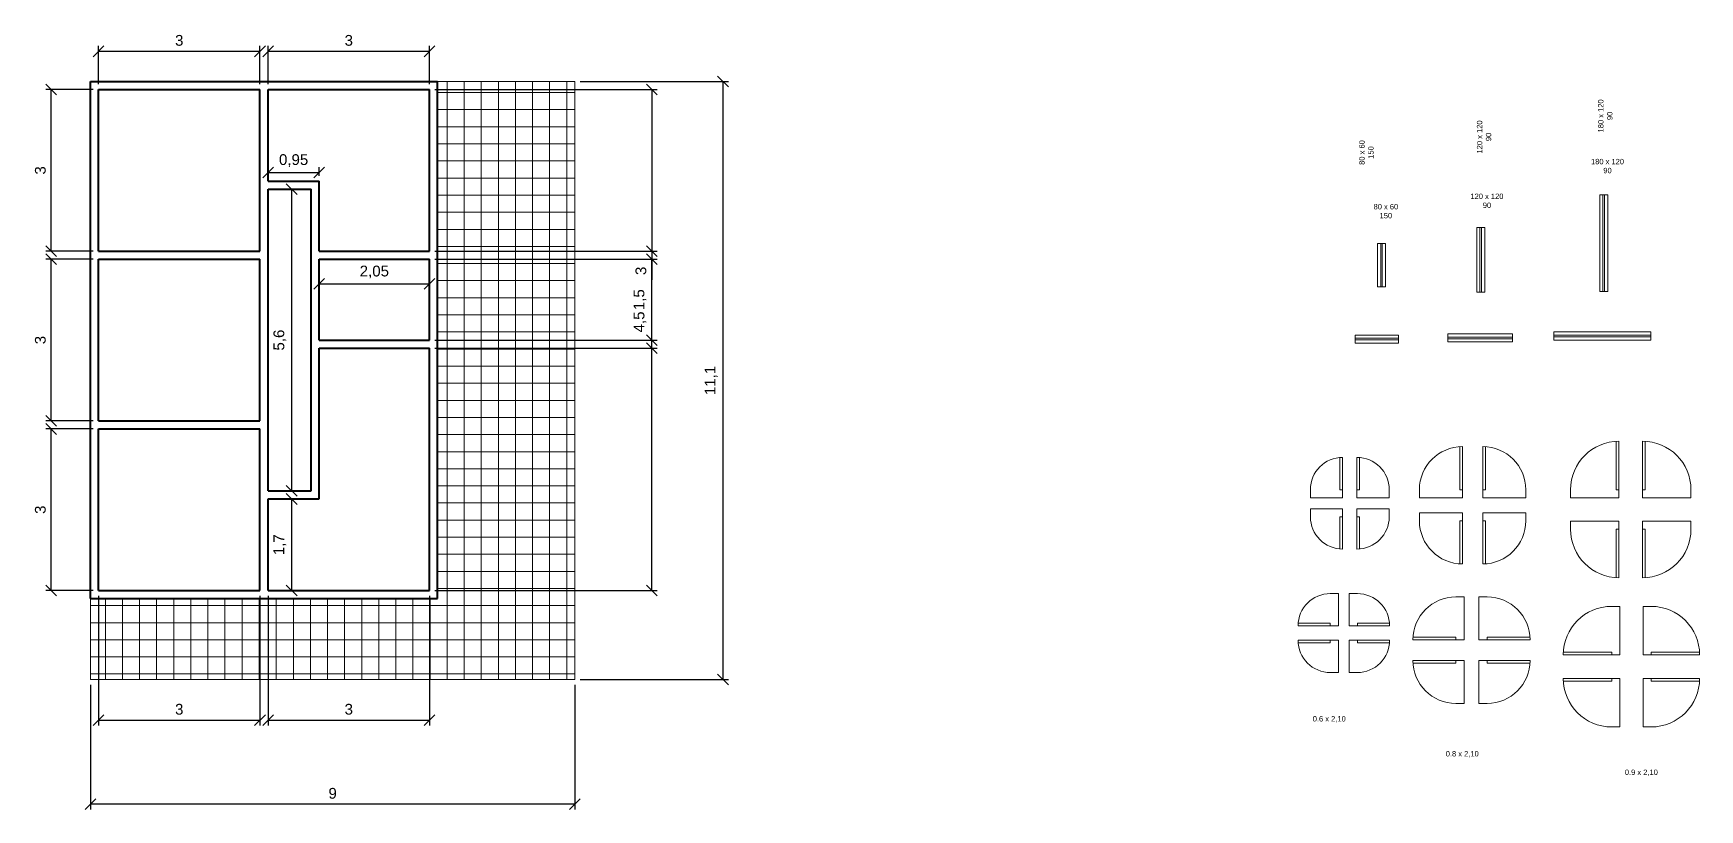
# Model space of a CAD drawing. Header units: millimetres. Extents: x 2213 to 2478, y 1506 to 1643.
# Drawn here: x 2447.22 to 2478.18, y 1586.57 to 1600.98 of the extents above; entities that cross this region are included whole.
import ezdxf

# ---------------------------------------------------------------- set-up
doc = ezdxf.new("R2010")
doc.units = ezdxf.units.MM
for name, color, linetype, lineweight in [('Cotas', 6, 'Continuous', 9), ('Detalhes e Hachuras', 1, 'Continuous', 9), ('Paredes', 4, 'Continuous', 40), ('Portas Janelas', 2, 'Continuous', 20), ('Textos', 3, 'Continuous', 30)]:
    doc.layers.add(name, color=color, linetype=linetype, lineweight=lineweight)
doc.styles.get("Standard").update_dxf_attribs({"font": 'arial.ttf'})
doc.dimstyles.new('ISO-25', dxfattribs={"dimtxt": 0.2, "dimasz": 0.2, "dimexe": 0.1, "dimexo": 0.1, "dimgap": 0.1, "dimtad": 1, "dimtxsty": 'Standard', "dimblk": 'OBLIQUE', "dimcen": 0, "dimclrd": 6, "dimclre": 6, "dimclrt": 6, "dimadec": 0, "dimazin": 0, "dimtfac": 1, "dimtmove": 0, "dimatfit": 3, "dimldrblk": 'OBLIQUE', "dimfxl": 1, "dimtfillclr": 6, "dimarcsym": 0})

# ---------------------------------------------------------------- blocks, each defined once
blk = doc.blocks.new('_Oblique')
at = {"color": 0, "linetype": 'ByBlock', "lineweight": -2}
blk.add_line((-0.5, -0.5), (0.5, 0.5), dxfattribs=at)
blk = doc.blocks.new('*D342')
at = {"layer": 'Defpoints', "color": 0, "transparency": 16777216}
for p in [(2452.533, 1596.787), (2454.583, 1596.787), (2454.583, 1596.33)]:
    blk.add_point(p, dxfattribs=at)
at = {"layer": 'Paredes', "color": 6, "lineweight": -2, "transparency": 16777216}
for p, q in [((2452.533, 1596.687), (2452.533, 1596.23)), ((2454.583, 1596.687), (2454.583, 1596.23)), ((2452.533, 1596.33), (2454.583, 1596.33))]:
    blk.add_line(p, q, dxfattribs=at)
at = {"layer": 'Paredes', "color": 6, "lineweight": -2, "transparency": 16777216, "xscale": 0.2, "yscale": 0.2, "zscale": 0.2, "rotation": 180}
blk.add_blockref('_Oblique', (2452.533, 1596.33), dxfattribs=at)
at = {"layer": 'Paredes', "color": 6, "lineweight": -2, "transparency": 16777216, "xscale": 0.2, "yscale": 0.2, "zscale": 0.2}
blk.add_blockref('_Oblique', (2454.583, 1596.33), dxfattribs=at)
at = {"layer": 'Paredes', "color": 6, "transparency": 16777216, "insert": (2453.558, 1596.55), "char_height": 0.2, "attachment_point": 5}
blk.add_mtext('2,05', dxfattribs=at)
blk = doc.blocks.new('*D343')
at = {"layer": 'Defpoints', "color": 0, "transparency": 16777216}
for p in [(2451.583, 1598.237), (2452.533, 1598.399), (2452.533, 1598.237)]:
    blk.add_point(p, dxfattribs=at)
at = {"layer": 'Paredes', "color": 6, "lineweight": -2, "transparency": 16777216}
for p, q in [((2451.583, 1598.337), (2451.583, 1598.499)), ((2451.583, 1598.399), (2452.533, 1598.399)), ((2452.533, 1598.337), (2452.533, 1598.499))]:
    blk.add_line(p, q, dxfattribs=at)
at = {"layer": 'Paredes', "color": 6, "lineweight": -2, "transparency": 16777216, "xscale": 0.2, "yscale": 0.2, "zscale": 0.2, "rotation": 180}
blk.add_blockref('_Oblique', (2451.583, 1598.399), dxfattribs=at)
at = {"layer": 'Paredes', "color": 6, "lineweight": -2, "transparency": 16777216, "xscale": 0.2, "yscale": 0.2, "zscale": 0.2}
blk.add_blockref('_Oblique', (2452.533, 1598.399), dxfattribs=at)
at = {"layer": 'Paredes', "color": 6, "transparency": 16777216, "insert": (2452.058, 1598.619), "char_height": 0.2, "attachment_point": 5}
blk.add_mtext('0,95', dxfattribs=at)
blk = doc.blocks.new('*D344')
at = {"layer": 'Defpoints', "color": 0, "transparency": 16777216}
for p in [(2451.433, 1600.648), (2448.433, 1599.937), (2451.433, 1599.937)]:
    blk.add_point(p, dxfattribs=at)
at = {"layer": 'Paredes', "color": 6, "lineweight": -2, "transparency": 16777216}
for p, q in [((2448.433, 1600.037), (2448.433, 1600.748)), ((2451.433, 1600.037), (2451.433, 1600.748)), ((2448.433, 1600.648), (2451.433, 1600.648))]:
    blk.add_line(p, q, dxfattribs=at)
at = {"layer": 'Paredes', "color": 6, "lineweight": -2, "transparency": 16777216, "xscale": 0.2, "yscale": 0.2, "zscale": 0.2, "rotation": 180}
blk.add_blockref('_Oblique', (2448.433, 1600.648), dxfattribs=at)
at = {"layer": 'Paredes', "color": 6, "lineweight": -2, "transparency": 16777216, "xscale": 0.2, "yscale": 0.2, "zscale": 0.2}
blk.add_blockref('_Oblique', (2451.433, 1600.648), dxfattribs=at)
at = {"layer": 'Paredes', "color": 6, "transparency": 16777216, "insert": (2449.933, 1600.85), "char_height": 0.2, "attachment_point": 5}
blk.add_mtext('3', dxfattribs=at)
blk = doc.blocks.new('*D345')
at = {"layer": 'Defpoints', "color": 0, "transparency": 16777216}
for p in [(2454.583, 1600.648), (2451.583, 1599.937), (2454.583, 1599.937)]:
    blk.add_point(p, dxfattribs=at)
at = {"layer": 'Paredes', "color": 6, "lineweight": -2, "transparency": 16777216}
for p, q in [((2451.583, 1600.037), (2451.583, 1600.748)), ((2454.583, 1600.037), (2454.583, 1600.748)), ((2451.583, 1600.648), (2454.583, 1600.648))]:
    blk.add_line(p, q, dxfattribs=at)
at = {"layer": 'Paredes', "color": 6, "lineweight": -2, "transparency": 16777216, "xscale": 0.2, "yscale": 0.2, "zscale": 0.2, "rotation": 180}
blk.add_blockref('_Oblique', (2451.583, 1600.648), dxfattribs=at)
at = {"layer": 'Paredes', "color": 6, "lineweight": -2, "transparency": 16777216, "xscale": 0.2, "yscale": 0.2, "zscale": 0.2}
blk.add_blockref('_Oblique', (2454.583, 1600.648), dxfattribs=at)
at = {"layer": 'Paredes', "color": 6, "transparency": 16777216, "insert": (2453.083, 1600.85), "char_height": 0.2, "attachment_point": 5}
blk.add_mtext('3', dxfattribs=at)
blk = doc.blocks.new('*D346')
at = {"layer": 'Defpoints', "color": 0, "transparency": 16777216}
for p in [(2447.555, 1599.937), (2448.433, 1599.937), (2448.433, 1596.937)]:
    blk.add_point(p, dxfattribs=at)
at = {"layer": 'Paredes', "color": 6, "lineweight": -2, "transparency": 16777216}
for p, q in [((2448.333, 1599.937), (2447.455, 1599.937)), ((2447.555, 1596.937), (2447.555, 1599.937)), ((2448.333, 1596.937), (2447.455, 1596.937))]:
    blk.add_line(p, q, dxfattribs=at)
at = {"layer": 'Paredes', "color": 6, "lineweight": -2, "transparency": 16777216, "xscale": 0.2, "yscale": 0.2, "zscale": 0.2}
for p, rotation in [((2447.555, 1599.937), 90), ((2447.555, 1596.937), 270)]:
    blk.add_blockref('_Oblique', p, dxfattribs=dict(at, rotation=rotation))
at = {"layer": 'Paredes', "color": 6, "transparency": 16777216, "insert": (2447.353, 1598.437), "char_height": 0.2, "attachment_point": 5, "rotation": 90}
blk.add_mtext('3', dxfattribs=at)
blk = doc.blocks.new('*D347')
at = {"layer": 'Defpoints', "color": 0, "transparency": 16777216}
for p in [(2447.555, 1596.787), (2448.433, 1596.787), (2448.433, 1593.787)]:
    blk.add_point(p, dxfattribs=at)
at = {"layer": 'Paredes', "color": 6, "lineweight": -2, "transparency": 16777216}
for p, q in [((2448.333, 1596.787), (2447.455, 1596.787)), ((2447.555, 1593.787), (2447.555, 1596.787)), ((2448.333, 1593.787), (2447.455, 1593.787))]:
    blk.add_line(p, q, dxfattribs=at)
at = {"layer": 'Paredes', "color": 6, "lineweight": -2, "transparency": 16777216, "xscale": 0.2, "yscale": 0.2, "zscale": 0.2}
for p, rotation in [((2447.555, 1596.787), 90), ((2447.555, 1593.787), 270)]:
    blk.add_blockref('_Oblique', p, dxfattribs=dict(at, rotation=rotation))
at = {"layer": 'Paredes', "color": 6, "transparency": 16777216, "insert": (2447.353, 1595.287), "char_height": 0.2, "attachment_point": 5, "rotation": 90}
blk.add_mtext('3', dxfattribs=at)
blk = doc.blocks.new('*D348')
at = {"layer": 'Defpoints', "color": 0, "transparency": 16777216}
for p in [(2447.555, 1593.637), (2448.433, 1593.637), (2448.433, 1590.637)]:
    blk.add_point(p, dxfattribs=at)
at = {"layer": 'Paredes', "color": 6, "lineweight": -2, "transparency": 16777216}
for p, q in [((2448.333, 1593.637), (2447.455, 1593.637)), ((2447.555, 1590.637), (2447.555, 1593.637)), ((2448.333, 1590.637), (2447.455, 1590.637))]:
    blk.add_line(p, q, dxfattribs=at)
at = {"layer": 'Paredes', "color": 6, "lineweight": -2, "transparency": 16777216, "xscale": 0.2, "yscale": 0.2, "zscale": 0.2}
for p, rotation in [((2447.555, 1593.637), 90), ((2447.555, 1590.637), 270)]:
    blk.add_blockref('_Oblique', p, dxfattribs=dict(at, rotation=rotation))
at = {"layer": 'Paredes', "color": 6, "transparency": 16777216, "insert": (2447.353, 1592.137), "char_height": 0.2, "attachment_point": 5, "rotation": 90}
blk.add_mtext('3', dxfattribs=at)
blk = doc.blocks.new('*D349')
at = {"layer": 'Defpoints', "color": 0, "transparency": 16777216}
for p in [(2448.433, 1590.637), (2451.433, 1590.637), (2451.433, 1588.23)]:
    blk.add_point(p, dxfattribs=at)
at = {"layer": 'Paredes', "color": 6, "lineweight": -2, "transparency": 16777216}
for p, q in [((2448.433, 1590.537), (2448.433, 1588.13)), ((2451.433, 1590.537), (2451.433, 1588.13)), ((2448.433, 1588.23), (2451.433, 1588.23))]:
    blk.add_line(p, q, dxfattribs=at)
at = {"layer": 'Paredes', "color": 6, "lineweight": -2, "transparency": 16777216, "xscale": 0.2, "yscale": 0.2, "zscale": 0.2, "rotation": 180}
blk.add_blockref('_Oblique', (2448.433, 1588.23), dxfattribs=at)
at = {"layer": 'Paredes', "color": 6, "lineweight": -2, "transparency": 16777216, "xscale": 0.2, "yscale": 0.2, "zscale": 0.2}
blk.add_blockref('_Oblique', (2451.433, 1588.23), dxfattribs=at)
at = {"layer": 'Paredes', "color": 6, "transparency": 16777216, "insert": (2449.933, 1588.432), "char_height": 0.2, "attachment_point": 5}
blk.add_mtext('3', dxfattribs=at)
blk = doc.blocks.new('*D350')
at = {"layer": 'Defpoints', "color": 0, "transparency": 16777216}
for p in [(2451.583, 1590.637), (2454.583, 1590.637), (2454.583, 1588.23)]:
    blk.add_point(p, dxfattribs=at)
at = {"layer": 'Paredes', "color": 6, "lineweight": -2, "transparency": 16777216}
for p, q in [((2451.583, 1590.537), (2451.583, 1588.13)), ((2454.583, 1590.537), (2454.583, 1588.13)), ((2451.583, 1588.23), (2454.583, 1588.23))]:
    blk.add_line(p, q, dxfattribs=at)
at = {"layer": 'Paredes', "color": 6, "lineweight": -2, "transparency": 16777216, "xscale": 0.2, "yscale": 0.2, "zscale": 0.2, "rotation": 180}
blk.add_blockref('_Oblique', (2451.583, 1588.23), dxfattribs=at)
at = {"layer": 'Paredes', "color": 6, "lineweight": -2, "transparency": 16777216, "xscale": 0.2, "yscale": 0.2, "zscale": 0.2}
blk.add_blockref('_Oblique', (2454.583, 1588.23), dxfattribs=at)
at = {"layer": 'Paredes', "color": 6, "transparency": 16777216, "insert": (2453.083, 1588.432), "char_height": 0.2, "attachment_point": 5}
blk.add_mtext('3', dxfattribs=at)
blk = doc.blocks.new('*D351')
at = {"layer": 'Defpoints', "color": 0, "transparency": 16777216}
for p in [(2454.583, 1595.137), (2458.714, 1595.137), (2454.583, 1590.637)]:
    blk.add_point(p, dxfattribs=at)
at = {"layer": 'Paredes', "color": 6, "lineweight": -2, "transparency": 16777216}
for p, q in [((2458.714, 1595.137), (2458.714, 1595.911)), ((2454.683, 1595.137), (2458.814, 1595.137)), ((2458.714, 1590.637), (2458.714, 1595.137)), ((2454.683, 1590.637), (2458.814, 1590.637))]:
    blk.add_line(p, q, dxfattribs=at)
at = {"layer": 'Paredes', "color": 6, "lineweight": -2, "transparency": 16777216, "xscale": 0.2, "yscale": 0.2, "zscale": 0.2}
for p, rotation in [((2458.714, 1595.137), 90), ((2458.714, 1590.637), 270)]:
    blk.add_blockref('_Oblique', p, dxfattribs=dict(at, rotation=rotation))
at = {"layer": 'Paredes', "color": 6, "transparency": 16777216, "insert": (2458.494, 1595.624), "char_height": 0.2, "attachment_point": 5, "rotation": 90}
blk.add_mtext('4,5', dxfattribs=at)
blk = doc.blocks.new('*D352')
at = {"layer": 'Defpoints', "color": 0, "transparency": 16777216}
for p in [(2454.583, 1596.787), (2458.714, 1596.787), (2454.583, 1595.287)]:
    blk.add_point(p, dxfattribs=at)
at = {"layer": 'Paredes', "color": 6, "lineweight": -2, "transparency": 16777216}
for p, q in [((2454.683, 1596.787), (2458.814, 1596.787)), ((2458.714, 1595.287), (2458.714, 1596.787)), ((2454.683, 1595.287), (2458.814, 1595.287))]:
    blk.add_line(p, q, dxfattribs=at)
at = {"layer": 'Paredes', "color": 6, "lineweight": -2, "transparency": 16777216, "xscale": 0.2, "yscale": 0.2, "zscale": 0.2}
for p, rotation in [((2458.714, 1596.787), 90), ((2458.714, 1595.287), 270)]:
    blk.add_blockref('_Oblique', p, dxfattribs=dict(at, rotation=rotation))
at = {"layer": 'Paredes', "color": 6, "transparency": 16777216, "insert": (2458.493, 1596.037), "char_height": 0.2, "attachment_point": 5, "rotation": 90}
blk.add_mtext('1,5', dxfattribs=at)
blk = doc.blocks.new('*D353')
at = {"layer": 'Defpoints', "color": 0, "transparency": 16777216}
for p in [(2454.583, 1599.937), (2458.714, 1599.937), (2454.583, 1596.937)]:
    blk.add_point(p, dxfattribs=at)
at = {"layer": 'Paredes', "color": 6, "lineweight": -2, "transparency": 16777216}
for p, q in [((2454.683, 1599.937), (2458.814, 1599.937)), ((2458.714, 1599.937), (2458.714, 1596.937)), ((2454.683, 1596.937), (2458.814, 1596.937)), ((2458.714, 1596.937), (2458.714, 1596.406))]:
    blk.add_line(p, q, dxfattribs=at)
at = {"layer": 'Paredes', "color": 6, "lineweight": -2, "transparency": 16777216, "xscale": 0.2, "yscale": 0.2, "zscale": 0.2}
for p, rotation in [((2458.714, 1599.937), 90), ((2458.714, 1596.937), 270)]:
    blk.add_blockref('_Oblique', p, dxfattribs=dict(at, rotation=rotation))
at = {"layer": 'Paredes', "color": 6, "transparency": 16777216, "insert": (2458.511, 1596.572), "char_height": 0.2, "attachment_point": 5, "rotation": 90}
blk.add_mtext('3', dxfattribs=at)
blk = doc.blocks.new('*D354')
at = {"layer": 'Defpoints', "color": 0, "transparency": 16777216}
for p in [(2451.583, 1598.087), (2452.022, 1598.087), (2451.583, 1592.487)]:
    blk.add_point(p, dxfattribs=at)
at = {"layer": 'Paredes', "color": 6, "lineweight": -2, "transparency": 16777216}
for p, q in [((2451.683, 1598.087), (2452.122, 1598.087)), ((2452.022, 1592.487), (2452.022, 1598.087)), ((2451.683, 1592.487), (2452.122, 1592.487))]:
    blk.add_line(p, q, dxfattribs=at)
at = {"layer": 'Paredes', "color": 6, "lineweight": -2, "transparency": 16777216, "xscale": 0.2, "yscale": 0.2, "zscale": 0.2}
for p, rotation in [((2452.022, 1598.087), 90), ((2452.022, 1592.487), 270)]:
    blk.add_blockref('_Oblique', p, dxfattribs=dict(at, rotation=rotation))
at = {"layer": 'Paredes', "color": 6, "transparency": 16777216, "insert": (2451.802, 1595.287), "char_height": 0.2, "attachment_point": 5, "rotation": 90}
blk.add_mtext('5,6', dxfattribs=at)
blk = doc.blocks.new('*D355')
at = {"layer": 'Defpoints', "color": 0, "transparency": 16777216}
for p in [(2451.583, 1592.337), (2452.022, 1592.337), (2451.583, 1590.637)]:
    blk.add_point(p, dxfattribs=at)
at = {"layer": 'Paredes', "color": 6, "lineweight": -2, "transparency": 16777216}
for p, q in [((2451.683, 1592.337), (2452.122, 1592.337)), ((2452.022, 1590.637), (2452.022, 1592.337)), ((2451.683, 1590.637), (2452.122, 1590.637))]:
    blk.add_line(p, q, dxfattribs=at)
at = {"layer": 'Paredes', "color": 6, "lineweight": -2, "transparency": 16777216, "xscale": 0.2, "yscale": 0.2, "zscale": 0.2}
for p, rotation in [((2452.022, 1592.337), 90), ((2452.022, 1590.637), 270)]:
    blk.add_blockref('_Oblique', p, dxfattribs=dict(at, rotation=rotation))
at = {"layer": 'Paredes', "color": 6, "transparency": 16777216, "insert": (2451.802, 1591.487), "char_height": 0.2, "attachment_point": 5, "rotation": 90}
blk.add_mtext('1,7', dxfattribs=at)
blk = doc.blocks.new('*D356')
at = {"layer": 'Cotas', "color": 6, "lineweight": -2, "transparency": 16777216}
for p, q in [((2457.383, 1600.087), (2460.135, 1600.087)), ((2460.035, 1600.087), (2460.035, 1588.987)), ((2457.383, 1588.987), (2460.135, 1588.987))]:
    blk.add_line(p, q, dxfattribs=at)
at = {"layer": 'Defpoints', "color": 0, "transparency": 16777216}
for p in [(2457.283, 1600.087), (2457.283, 1588.987), (2460.035, 1588.987)]:
    blk.add_point(p, dxfattribs=at)
at = {"layer": 'Cotas', "color": 6, "lineweight": -2, "transparency": 16777216, "xscale": 0.2, "yscale": 0.2, "zscale": 0.2}
for p, rotation in [((2460.035, 1600.087), 90), ((2460.035, 1588.987), 270)]:
    blk.add_blockref('_Oblique', p, dxfattribs=dict(at, rotation=rotation))
at = {"layer": 'Cotas', "color": 6, "transparency": 16777216, "insert": (2459.815, 1594.537), "char_height": 0.2, "attachment_point": 5, "rotation": 90}
blk.add_mtext('11,1', dxfattribs=at)
blk = doc.blocks.new('*D357')
at = {"layer": 'Cotas', "color": 6, "lineweight": -2, "transparency": 16777216}
for p, q in [((2448.283, 1588.887), (2448.283, 1586.569)), ((2457.283, 1588.887), (2457.283, 1586.569)), ((2457.283, 1586.669), (2448.283, 1586.669))]:
    blk.add_line(p, q, dxfattribs=at)
at = {"layer": 'Defpoints', "color": 0, "transparency": 16777216}
for p in [(2448.283, 1588.987), (2457.283, 1588.987), (2448.283, 1586.669)]:
    blk.add_point(p, dxfattribs=at)
at = {"layer": 'Cotas', "color": 6, "lineweight": -2, "transparency": 16777216, "xscale": 0.2, "yscale": 0.2, "zscale": 0.2, "rotation": 180}
blk.add_blockref('_Oblique', (2448.283, 1586.669), dxfattribs=at)
at = {"layer": 'Cotas', "color": 6, "lineweight": -2, "transparency": 16777216, "xscale": 0.2, "yscale": 0.2, "zscale": 0.2}
blk.add_blockref('_Oblique', (2457.283, 1586.669), dxfattribs=at)
at = {"layer": 'Cotas', "color": 6, "transparency": 16777216, "insert": (2452.783, 1586.871), "char_height": 0.2, "attachment_point": 5}
blk.add_mtext('9', dxfattribs=at)

msp = doc.modelspace()

# ---------------------------------------------------------------- hatches: boundary and pattern name
at = {"layer": 'Detalhes e Hachuras'}
h = msp.add_hatch(dxfattribs=at)
h.set_pattern_fill('NET', color=256, scale=0.1)
h.paths.add_polyline_path([(2457.283, 1600.087), (2454.733, 1600.087), (2454.733, 1590.487), (2448.283, 1590.487), (2448.283, 1588.987), (2457.283, 1588.987)])
h.paths.add_polyline_path([(2449.806, 1588.224), (2450.061, 1588.224), (2450.061, 1588.636), (2449.806, 1588.636)], flags=9)
h.paths.add_polyline_path([(2452.956, 1588.224), (2453.211, 1588.224), (2453.211, 1588.636), (2452.956, 1588.636)], flags=9)
h.paths.add_polyline_path([(2458.683, 1595.384), (2458.683, 1595.872), (2458.271, 1595.872), (2458.271, 1595.384)], flags=9)
h.paths.add_polyline_path([(2458.683, 1595.783), (2458.683, 1596.272), (2458.271, 1596.272), (2458.271, 1595.783)], flags=9)
h.paths.add_polyline_path([(2458.719, 1596.445), (2458.719, 1596.7), (2458.307, 1596.7), (2458.307, 1596.445)], flags=9)

# ---------------------------------------------------------------- linework, layer by layer
for p, q in [((2454.733, 1600.087), (2457.283, 1600.087)), ((2457.283, 1600.087), (2457.283, 1588.987)), ((2448.283, 1588.987), (2448.283, 1590.487)), ((2457.283, 1588.987), (2448.283, 1588.987))]:
    msp.add_line(p, q, dxfattribs=at)
at = {"layer": 'Paredes'}
for p, q in [((2448.283, 1590.487), (2448.283, 1600.087)), ((2448.283, 1600.087), (2454.733, 1600.087)), ((2454.733, 1590.487), (2454.733, 1600.087)), ((2448.433, 1599.937), (2451.433, 1599.937)), ((2448.433, 1596.937), (2448.433, 1599.937)), ((2451.433, 1596.937), (2451.433, 1599.937)), ((2451.583, 1599.937), (2454.583, 1599.937)), ((2451.583, 1598.237), (2451.583, 1599.937)), ((2454.583, 1596.937), (2454.583, 1599.937)), ((2451.583, 1598.237), (2452.533, 1598.237)), ((2452.533, 1596.937), (2452.533, 1598.237)), ((2451.583, 1598.087), (2452.383, 1598.087)), ((2451.583, 1592.487), (2451.583, 1598.087)), ((2452.383, 1592.487), (2452.383, 1598.087)), ((2448.433, 1596.937), (2451.433, 1596.937)), ((2448.433, 1596.787), (2451.433, 1596.787)), ((2448.433, 1593.787), (2448.433, 1596.787)), ((2451.433, 1593.787), (2451.433, 1596.787)), ((2452.533, 1596.937), (2454.583, 1596.937)), ((2452.533, 1596.787), (2454.583, 1596.787)), ((2452.533, 1595.287), (2452.533, 1596.787)), ((2454.583, 1595.287), (2454.583, 1596.787)), ((2452.533, 1595.287), (2454.583, 1595.287)), ((2452.533, 1592.337), (2452.533, 1595.137)), ((2452.533, 1595.137), (2454.583, 1595.137)), ((2454.583, 1590.637), (2454.583, 1595.137)), ((2448.433, 1593.787), (2451.433, 1593.787)), ((2448.433, 1590.637), (2448.433, 1593.637)), ((2448.433, 1593.637), (2451.433, 1593.637)), ((2451.433, 1590.637), (2451.433, 1593.637)), ((2451.583, 1592.487), (2452.383, 1592.487)), ((2451.583, 1590.637), (2451.583, 1592.337)), ((2451.583, 1592.337), (2452.533, 1592.337)), ((2448.283, 1590.487), (2454.733, 1590.487)), ((2448.433, 1590.637), (2451.433, 1590.637)), ((2451.583, 1590.637), (2454.583, 1590.637))]:
    msp.add_line(p, q, dxfattribs=at)
at = {"layer": 'Portas Janelas'}
for p, q in [((2476.326, 1596.186), (2476.326, 1597.986)), ((2476.326, 1597.986), (2476.476, 1597.986)), ((2476.386, 1596.186), (2476.386, 1597.986)), ((2476.416, 1597.986), (2476.416, 1596.186)), ((2476.476, 1597.986), (2476.476, 1596.186)), ((2474.19, 1597.375), (2474.04, 1597.375)), ((2474.04, 1597.375), (2474.04, 1596.175)), ((2474.1, 1597.375), (2474.1, 1596.175)), ((2474.13, 1596.175), (2474.13, 1597.375)), ((2474.19, 1596.175), (2474.19, 1597.375)), ((2472.196, 1596.277), (2472.196, 1597.077)), ((2472.196, 1597.077), (2472.346, 1597.077)), ((2472.256, 1596.277), (2472.256, 1597.077)), ((2472.286, 1597.077), (2472.286, 1596.277)), ((2472.346, 1597.077), (2472.346, 1596.277)), ((2472.346, 1596.277), (2472.196, 1596.277)), ((2474.04, 1596.175), (2474.19, 1596.175)), ((2476.476, 1596.186), (2476.326, 1596.186)), ((2475.473, 1595.437), (2477.273, 1595.437)), ((2475.473, 1595.287), (2475.473, 1595.437)), ((2477.273, 1595.437), (2477.273, 1595.287)), ((2471.784, 1595.381), (2472.584, 1595.381)), ((2471.784, 1595.231), (2471.784, 1595.381)), ((2471.784, 1595.321), (2472.584, 1595.321)), ((2472.584, 1595.291), (2471.784, 1595.291)), ((2472.584, 1595.231), (2471.784, 1595.231)), ((2472.584, 1595.381), (2472.584, 1595.231)), ((2473.504, 1595.403), (2473.504, 1595.253)), ((2474.704, 1595.403), (2473.504, 1595.403)), ((2474.704, 1595.343), (2473.504, 1595.343)), ((2473.504, 1595.313), (2474.704, 1595.313)), ((2473.504, 1595.253), (2474.704, 1595.253)), ((2474.704, 1595.253), (2474.704, 1595.403)), ((2475.473, 1595.377), (2477.273, 1595.377)), ((2477.273, 1595.347), (2475.473, 1595.347)), ((2477.273, 1595.287), (2475.473, 1595.287)), ((2473.725, 1593.308), (2473.725, 1592.509)), ((2473.775, 1592.509), (2473.775, 1593.309)), ((2474.152, 1592.509), (2474.152, 1593.309)), ((2474.202, 1593.308), (2474.202, 1592.509)), ((2476.633, 1593.408), (2476.633, 1592.509)), ((2476.683, 1592.509), (2476.683, 1593.409)), ((2477.121, 1592.509), (2477.121, 1593.409)), ((2477.171, 1593.408), (2477.171, 1592.509)), ((2471.499, 1593.107), (2471.499, 1592.509)), ((2471.549, 1592.509), (2471.549, 1593.109)), ((2471.814, 1592.509), (2471.814, 1593.109)), ((2471.864, 1593.107), (2471.864, 1592.509)), ((2470.949, 1592.359), (2470.949, 1592.509)), ((2471.549, 1592.359), (2470.949, 1592.359)), ((2471.499, 1592.509), (2471.549, 1592.509)), ((2471.549, 1592.509), (2471.549, 1592.359)), ((2471.864, 1592.509), (2471.814, 1592.509)), ((2471.814, 1592.509), (2471.814, 1592.359)), ((2471.814, 1592.359), (2472.414, 1592.359)), ((2472.414, 1592.359), (2472.414, 1592.509)), ((2472.975, 1592.509), (2472.975, 1592.359)), ((2472.975, 1592.359), (2473.775, 1592.359)), ((2473.725, 1592.509), (2473.775, 1592.509)), ((2473.775, 1592.359), (2473.775, 1592.509)), ((2474.152, 1592.359), (2474.152, 1592.509)), ((2474.202, 1592.509), (2474.152, 1592.509)), ((2474.952, 1592.359), (2474.152, 1592.359)), ((2474.952, 1592.509), (2474.952, 1592.359)), ((2475.783, 1592.359), (2475.783, 1592.509)), ((2475.783, 1592.359), (2476.683, 1592.359)), ((2476.633, 1592.509), (2476.683, 1592.509)), ((2476.683, 1592.359), (2476.683, 1592.509)), ((2477.121, 1592.359), (2477.121, 1592.509)), ((2477.171, 1592.509), (2477.121, 1592.509)), ((2478.021, 1592.359), (2477.121, 1592.359)), ((2478.021, 1592.359), (2478.021, 1592.509)), ((2471.549, 1592.157), (2470.949, 1592.157)), ((2470.949, 1592.157), (2470.949, 1592.007)), ((2471.499, 1591.409), (2471.499, 1592.007)), ((2471.499, 1592.007), (2471.549, 1592.007)), ((2471.549, 1592.007), (2471.549, 1592.157)), ((2471.549, 1592.007), (2471.549, 1591.407)), ((2471.814, 1592.007), (2471.814, 1592.157)), ((2471.814, 1592.157), (2472.414, 1592.157)), ((2471.814, 1592.007), (2471.814, 1591.407)), ((2471.864, 1592.007), (2471.814, 1592.007)), ((2471.864, 1591.409), (2471.864, 1592.007)), ((2472.414, 1592.157), (2472.414, 1592.007)), ((2472.975, 1591.931), (2472.975, 1592.081)), ((2472.975, 1592.081), (2473.775, 1592.081)), ((2473.775, 1592.081), (2473.775, 1591.931)), ((2474.952, 1592.081), (2474.152, 1592.081)), ((2474.152, 1592.081), (2474.152, 1591.931)), ((2474.952, 1591.931), (2474.952, 1592.081)), ((2473.725, 1591.133), (2473.725, 1591.931)), ((2473.725, 1591.931), (2473.775, 1591.931)), ((2473.775, 1591.931), (2473.775, 1591.131)), ((2474.152, 1591.931), (2474.152, 1591.131)), ((2474.202, 1591.931), (2474.152, 1591.931)), ((2474.202, 1591.133), (2474.202, 1591.931)), ((2475.783, 1591.925), (2475.783, 1591.775)), ((2475.783, 1591.925), (2476.683, 1591.925)), ((2476.633, 1590.876), (2476.633, 1591.775)), ((2476.633, 1591.775), (2476.683, 1591.775)), ((2476.683, 1591.925), (2476.683, 1591.775)), ((2476.683, 1591.775), (2476.683, 1590.875)), ((2478.021, 1591.925), (2477.121, 1591.925)), ((2477.121, 1591.925), (2477.121, 1591.775)), ((2477.121, 1591.775), (2477.121, 1590.875)), ((2477.171, 1591.775), (2477.121, 1591.775)), ((2477.171, 1590.876), (2477.171, 1591.775)), ((2478.021, 1591.925), (2478.021, 1591.775)), ((2471.47, 1590.581), (2471.32, 1590.581)), ((2471.47, 1589.981), (2471.47, 1590.581)), ((2471.672, 1589.981), (2471.672, 1590.581)), ((2471.672, 1590.581), (2471.822, 1590.581)), ((2473.654, 1590.519), (2473.804, 1590.519)), ((2473.804, 1590.519), (2473.804, 1589.719)), ((2474.232, 1590.519), (2474.082, 1590.519)), ((2474.082, 1590.519), (2474.082, 1589.719)), ((2476.698, 1590.343), (2476.548, 1590.343)), ((2476.698, 1590.343), (2476.698, 1589.443)), ((2477.132, 1590.343), (2477.282, 1590.343)), ((2477.132, 1590.343), (2477.132, 1589.443)), ((2471.32, 1589.981), (2470.72, 1589.981)), ((2470.722, 1590.031), (2471.32, 1590.031)), ((2471.32, 1590.031), (2471.32, 1589.981)), ((2471.32, 1589.981), (2471.47, 1589.981)), ((2471.822, 1589.981), (2471.672, 1589.981)), ((2472.42, 1590.031), (2471.822, 1590.031)), ((2471.822, 1590.031), (2471.822, 1589.981)), ((2471.822, 1589.981), (2472.422, 1589.981)), ((2471.32, 1589.715), (2470.72, 1589.715)), ((2470.722, 1589.665), (2471.32, 1589.665)), ((2471.32, 1589.665), (2471.32, 1589.715)), ((2471.32, 1589.715), (2471.47, 1589.715)), ((2471.47, 1589.715), (2471.47, 1589.115)), ((2471.822, 1589.715), (2471.672, 1589.715)), ((2471.672, 1589.715), (2471.672, 1589.115)), ((2471.822, 1589.715), (2472.422, 1589.715)), ((2471.822, 1589.665), (2471.822, 1589.715)), ((2472.42, 1589.665), (2471.822, 1589.665)), ((2473.654, 1589.719), (2472.854, 1589.719)), ((2472.856, 1589.769), (2473.654, 1589.769)), ((2473.654, 1589.769), (2473.654, 1589.719)), ((2473.804, 1589.719), (2473.654, 1589.719)), ((2474.082, 1589.719), (2474.232, 1589.719)), ((2475.031, 1589.769), (2474.232, 1589.769)), ((2474.232, 1589.769), (2474.232, 1589.719)), ((2474.232, 1589.719), (2475.032, 1589.719)), ((2473.654, 1589.341), (2472.854, 1589.341)), ((2472.856, 1589.291), (2473.654, 1589.291)), ((2473.804, 1589.341), (2473.654, 1589.341)), ((2473.654, 1589.291), (2473.654, 1589.341)), ((2473.804, 1588.541), (2473.804, 1589.341)), ((2474.082, 1588.541), (2474.082, 1589.341)), ((2474.082, 1589.341), (2474.232, 1589.341)), ((2474.232, 1589.341), (2475.032, 1589.341)), ((2474.232, 1589.291), (2474.232, 1589.341)), ((2475.031, 1589.291), (2474.232, 1589.291)), ((2476.548, 1589.443), (2475.648, 1589.443)), ((2475.65, 1589.493), (2476.548, 1589.493)), ((2476.548, 1589.493), (2476.548, 1589.443)), ((2476.698, 1589.443), (2476.548, 1589.443)), ((2477.132, 1589.443), (2477.282, 1589.443)), ((2478.181, 1589.493), (2477.282, 1589.493)), ((2477.282, 1589.493), (2477.282, 1589.443)), ((2477.282, 1589.443), (2478.182, 1589.443)), ((2471.47, 1589.115), (2471.32, 1589.115)), ((2471.672, 1589.115), (2471.822, 1589.115)), ((2476.548, 1589.005), (2475.648, 1589.005)), ((2475.65, 1588.955), (2476.548, 1588.955)), ((2476.698, 1589.005), (2476.548, 1589.005)), ((2476.548, 1588.955), (2476.548, 1589.005)), ((2476.698, 1588.105), (2476.698, 1589.005)), ((2477.132, 1588.105), (2477.132, 1589.005)), ((2477.132, 1589.005), (2477.282, 1589.005)), ((2477.282, 1589.005), (2478.182, 1589.005)), ((2477.282, 1588.955), (2477.282, 1589.005)), ((2478.181, 1588.955), (2477.282, 1588.955)), ((2473.654, 1588.541), (2473.804, 1588.541)), ((2474.232, 1588.541), (2474.082, 1588.541)), ((2476.698, 1588.105), (2476.548, 1588.105)), ((2477.132, 1588.105), (2477.282, 1588.105))]:
    msp.add_line(p, q, dxfattribs=at)
for centre, radius, start, end in [((2473.775, 1592.509), 0.8, 90, 180), ((2474.152, 1592.509), 0.8, 0, 90), ((2476.683, 1592.509), 0.9, 90, 180), ((2477.121, 1592.509), 0.9, 0, 90), ((2471.549, 1592.509), 0.6, 90, 180), ((2471.814, 1592.509), 0.6, 0, 90), ((2471.549, 1592.007), 0.6, 180, 270), ((2471.814, 1592.007), 0.6, 270, 0), ((2473.775, 1591.931), 0.8, 180, 270), ((2474.152, 1591.931), 0.8, 270, 0), ((2476.683, 1591.775), 0.9, 180, 270), ((2477.121, 1591.775), 0.9, 270, 0), ((2471.32, 1589.981), 0.6, 90, 180), ((2471.822, 1589.981), 0.6, 0, 90), ((2473.654, 1589.719), 0.8, 90, 180), ((2474.232, 1589.719), 0.8, 0, 90), ((2476.548, 1589.443), 0.9, 90, 180), ((2477.282, 1589.443), 0.9, 0, 90), ((2471.32, 1589.715), 0.6, 180, 270), ((2471.822, 1589.715), 0.6, 270, 0), ((2473.654, 1589.341), 0.8, 180, 270), ((2474.232, 1589.341), 0.8, 270, 0), ((2476.548, 1589.005), 0.9, 180, 270), ((2477.282, 1589.005), 0.9, 270, 0)]:
    msp.add_arc(centre, radius, start, end, dxfattribs=at)

# ---------------------------------------------------------------- texts
at = {"layer": 'Textos', "char_height": 0.1, "attachment_point": 1, "rotation": 90}
for s, insert in [('\\pxqc;180 x 120\\P90', (2476.295, 1599.135)), ('\\pxqc;120 x 120\\P90', (2474.043, 1598.744)), ('\\pxqc;80 x 60\\P150', (2471.857, 1598.455))]:
    msp.add_mtext_dynamic_manual_height_columns(s, width=0.62814, gutter_width=12.5, heights=[0], dxfattribs=dict(at, insert=insert))
at = {"layer": 'Textos', "char_height": 0.1, "attachment_point": 1}
for s, insert in [('\\pxqc;180 x 120\\P90', (2476.156, 1598.651)), ('\\pxqc;120 x 120\\P90', (2473.916, 1598.006)), ('\\pxqc;80 x 60\\P150', (2472.038, 1597.814)), ('0.6 x 2,10', (2470.993, 1588.306)), ('0.8 x 2,10', (2473.464, 1587.657)), ('0.9 x 2,10', (2476.792, 1587.313))]:
    msp.add_mtext_dynamic_manual_height_columns(s, width=0.62814, gutter_width=12.5, heights=[0], dxfattribs=dict(at, insert=insert))

# ---------------------------------------------------------------- dimensions: what is measured, and where the dimension line sits
at = {"layer": 'Cotas'}
dim = msp.add_linear_dim(base=(2460.035, 1588.987), p1=(2457.283, 1600.087), p2=(2457.283, 1588.987), angle=90, dimstyle='ISO-25', dxfattribs=at)
dim.commit()
dim.dimension.update_dxf_attribs({"geometry": '*D356', "text_midpoint": (2459.815, 1594.537)})
dim = msp.add_linear_dim(base=(2448.283, 1586.669), p1=(2457.283, 1588.987), p2=(2448.283, 1588.987), dimstyle='ISO-25', dxfattribs=at)
dim.commit()
dim.dimension.update_dxf_attribs({"geometry": '*D357', "text_midpoint": (2452.783, 1586.871)})
at = {"layer": 'Paredes'}
for base, p1, p2, picture, middle in [((2451.433, 1600.648), (2448.433, 1599.937), (2451.433, 1599.937), '*D344', (2449.933, 1600.85)), ((2454.583, 1600.648), (2451.583, 1599.937), (2454.583, 1599.937), '*D345', (2453.083, 1600.85)), ((2452.533, 1598.399), (2451.583, 1598.237), (2452.533, 1598.237), '*D343', (2452.058, 1598.619))]:
    dim = msp.add_linear_dim(base=base, p1=p1, p2=p2, dimstyle='ISO-25', dxfattribs=at)
    dim.commit()
    dim.dimension.update_dxf_attribs({"geometry": picture, "text_midpoint": middle})
for base, p1, p2, picture, middle in [((2447.555, 1599.937), (2448.433, 1596.937), (2448.433, 1599.937), '*D346', (2447.353, 1598.437)), ((2452.022, 1598.087), (2451.583, 1592.487), (2451.583, 1598.087), '*D354', (2451.802, 1595.287)), ((2447.555, 1596.787), (2448.433, 1593.787), (2448.433, 1596.787), '*D347', (2447.353, 1595.287)), ((2447.555, 1593.637), (2448.433, 1590.637), (2448.433, 1593.637), '*D348', (2447.353, 1592.137)), ((2452.022, 1592.337), (2451.583, 1590.637), (2451.583, 1592.337), '*D355', (2451.802, 1591.487))]:
    dim = msp.add_linear_dim(base=base, p1=p1, p2=p2, angle=90, dimstyle='ISO-25', dxfattribs=at)
    dim.commit()
    dim.dimension.update_dxf_attribs({"geometry": picture, "text_midpoint": middle})
for base, p1, p2, picture, middle in [((2458.714, 1599.937), (2454.583, 1596.937), (2454.583, 1599.937), '*D353', (2458.714, 1596.572)), ((2458.714, 1596.787), (2454.583, 1595.287), (2454.583, 1596.787), '*D352', (2458.714, 1596.037)), ((2458.714, 1595.137), (2454.583, 1590.637), (2454.583, 1595.137), '*D351', (2458.714, 1595.624))]:
    dim = msp.add_linear_dim(base=base, p1=p1, p2=p2, angle=90, dimstyle='ISO-25', dxfattribs=at)
    dim.commit()
    dim.dimension.update_dxf_attribs({"geometry": picture, "text_midpoint": middle, "dimtype": 160})
for base, p1, p2, picture, middle in [((2454.583, 1596.33), (2452.533, 1596.787), (2454.583, 1596.787), '*D342', (2453.558, 1596.33)), ((2451.433, 1588.23), (2448.433, 1590.637), (2451.433, 1590.637), '*D349', (2449.933, 1588.23)), ((2454.583, 1588.23), (2451.583, 1590.637), (2454.583, 1590.637), '*D350', (2453.083, 1588.23))]:
    dim = msp.add_linear_dim(base=base, p1=p1, p2=p2, dimstyle='ISO-25', dxfattribs=at)
    dim.commit()
    dim.dimension.update_dxf_attribs({"geometry": picture, "text_midpoint": middle, "dimtype": 160})

doc.saveas('drawing.dxf')
